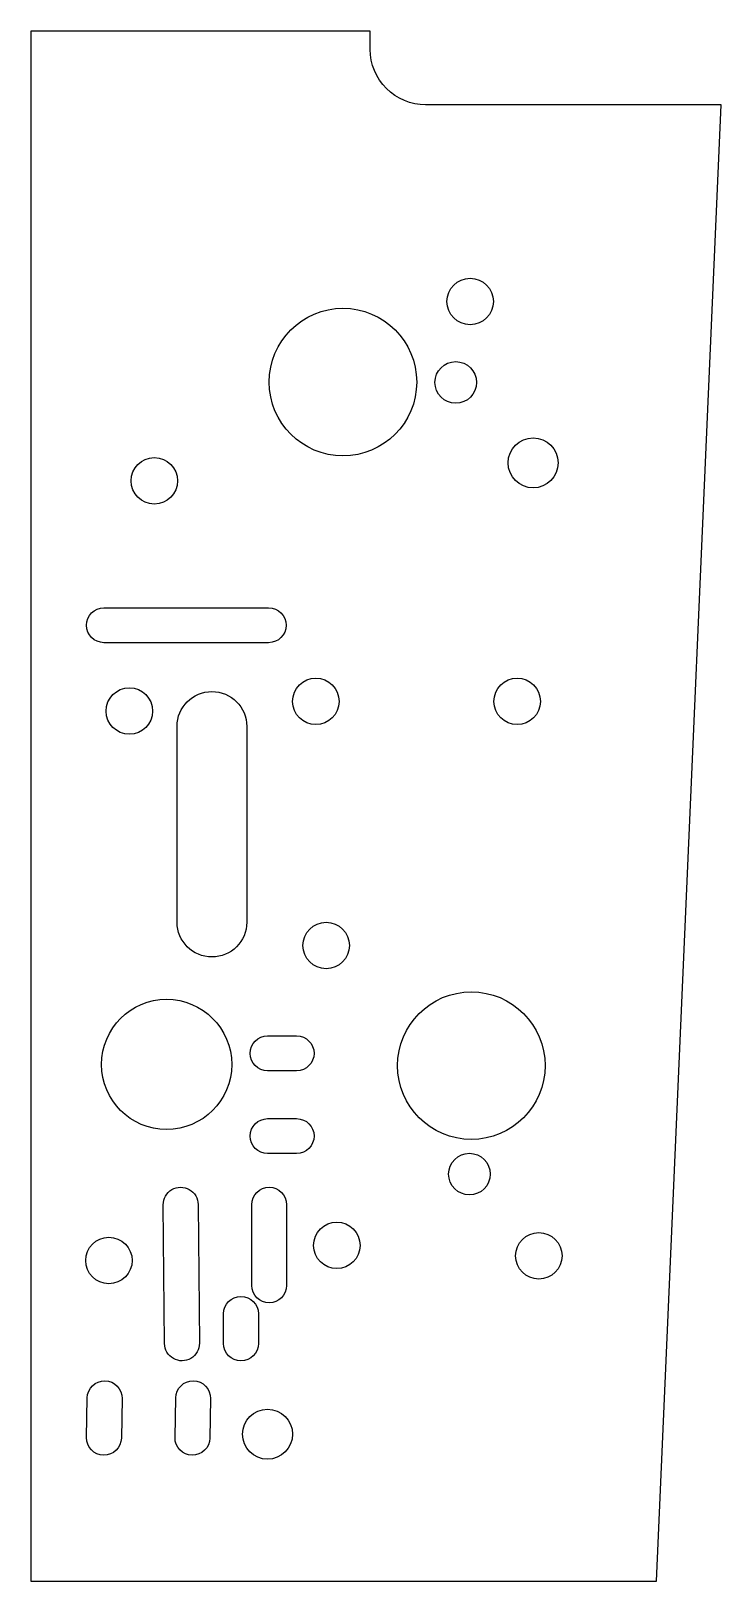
# Model space of a CAD drawing. Header units: millimetres. Extents: x -143 to -84, y 52 to 185.
import ezdxf

# ---------------------------------------------------------------- set-up
doc = ezdxf.new("R2010")
doc.units = ezdxf.units.MM
doc.layers.get('0').update_dxf_attribs({"linetype": 'CONTINUOUS'})

msp = doc.modelspace()

# ---------------------------------------------------------------- linework, layer by layer
for points in [[(-143.31, 52.14), (-89.46, 52.14), (-83.9, 179.14), (-109.34, 179.14, -0.414214), (-114.1, 183.91), (-114.1, 185.49), (-143.31, 185.49)], [(-122.85, 132.87), (-137.03, 132.87, -1), (-137.03, 135.87), (-122.85, 135.87, -1)], [(-130.73, 108.83), (-130.73, 125.67, -1), (-124.73, 125.67), (-124.73, 108.83, -1)], [(-120.44, 96.04), (-122.94, 96.04, -1), (-122.94, 99.04), (-120.44, 99.04, -1)], [(-120.44, 88.92), (-122.94, 88.92, -1), (-122.94, 91.92), (-120.44, 91.92, -1)], [(-131.81, 72.57), (-131.92, 84.51, -1), (-128.92, 84.53), (-128.81, 72.6, -1)], [(-124.3, 77.57), (-124.3, 84.52, -1), (-121.3, 84.52), (-121.3, 77.57, -1)], [(-126.73, 72.59), (-126.73, 75.13, -1), (-123.73, 75.13), (-123.73, 72.59, -1)], [(-138.53, 64.49), (-138.47, 67.89, -1), (-135.47, 67.84), (-135.53, 64.44, -1)], [(-130.91, 64.49), (-130.85, 67.89, -1), (-127.85, 67.84), (-127.91, 64.44, -1)]]:
    msp.add_lwpolyline(points, format="xyb", close=True)
for centre, radius in [((-105.5, 162.22, 0), 2), ((-116.45, 155.29, 0), 6.35), ((-106.74, 155.26, 0), 1.79), ((-100.08, 148.34, 0), 2.15), ((-132.69, 146.79, 0), 2), ((-118.78, 127.82, 0), 2), ((-101.45, 127.82, 0), 2), ((-134.84, 126.99, 0), 2), ((-117.89, 106.82, 0), 2), ((-105.4, 96.48, 0), 6.35), ((-131.63, 96.59, 0), 5.6), ((-105.56, 87.15, 0), 1.79), ((-116.98, 81.02, 0), 2), ((-136.6, 79.72, 0), 2), ((-99.59, 80.12, 0), 2), ((-122.94, 64.77, 0), 2.15)]:
    msp.add_circle(centre, radius)

doc.saveas('drawing.dxf')
